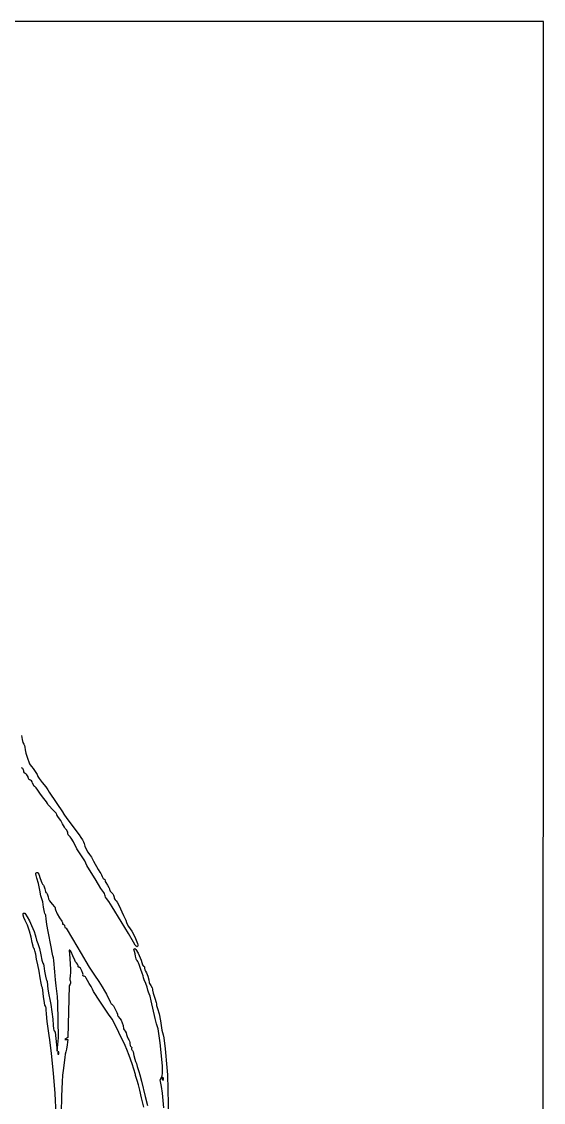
# Model space of a CAD drawing. Extents: x 49.4 to 149.4, y 52.5 to 152.5.
# Drawn here: x 127.23 to 149.44, y 106.38 to 152.45 of the extents above; entities that cross this region are included whole.
import ezdxf

# ---------------------------------------------------------------- set-up
doc = ezdxf.new("R2010")
doc.units = 0
doc.layers.add('LAYER_1', color=7, linetype='CONTINUOUS')

msp = doc.modelspace()

# ---------------------------------------------------------------- linework, layer by layer
at = {"layer": 'LAYER_1'}
for points in [[(149.428, 82.926), (149.443, 152.454), (49.444, 152.454)], [(127.225, 122.017), (127.248, 121.855), (127.279, 121.727), (127.316, 121.647), (127.343, 121.591), (127.356, 121.526), (127.372, 121.407), (127.401, 121.273), (127.442, 121.137), (127.49, 121.014), (127.537, 120.895), (127.557, 120.82), (127.582, 120.768), (127.642, 120.702), (127.717, 120.614), (127.805, 120.484), (127.88, 120.355), (127.915, 120.27), (127.972, 120.185), (128.104, 120.022), (128.251, 119.84), (128.344, 119.708), (128.399, 119.611), (129, 118.73), (129, 118.706), (129.05, 118.622), (129.189, 118.427), (129.676, 117.783), (129.753, 117.676), (129.819, 117.572), (129.865, 117.484), (129.885, 117.423), (129.915, 117.311), (129.973, 117.176), (130.046, 117.047), (130.12, 116.949), (130.196, 116.84), (130.291, 116.668), (130.481, 116.309), (130.55, 116.195), (130.593, 116.139), (130.624, 116.09), (130.657, 116.007), (130.694, 115.93), (130.715, 115.907), (130.735, 115.899), (130.753, 115.894), (130.767, 115.879), (130.78, 115.833), (130.788, 115.798), (130.808, 115.751), (130.876, 115.645), (130.944, 115.539), (130.965, 115.492), (130.972, 115.457), (130.98, 115.425), (131.001, 115.386), (131.069, 115.309), (131.106, 115.269), (131.137, 115.223), (131.157, 115.175), (131.165, 115.132), (131.17, 115.092), (131.182, 115.054), (131.202, 115.022), (131.225, 114.999), (131.254, 114.971), (131.29, 114.923), (131.362, 114.792), (131.566, 114.355), (131.656, 114.154), (131.694, 114.049), (131.72, 113.987), (131.783, 113.886), (131.915, 113.675), (132.042, 113.44), (132.137, 113.233), (132.165, 113.156), (132.175, 113.106), (132.172, 113.059), (132.162, 113.029), (132.146, 113.017), (132.125, 113.023), (132.098, 113.046), (132.065, 113.086), (131.987, 113.217), (131.783, 113.578), (131.463, 114.1), (131.082, 114.72), (130.939, 114.943), (130.843, 115.072), (130.799, 115.13), (130.78, 115.181), (130.775, 115.234), (130.759, 115.281), (130.727, 115.329), (130.677, 115.383), (130.591, 115.5), (130.494, 115.669), (130.363, 115.914), (130.119, 116.302), (130.008, 116.485), (129.962, 116.584), (129.916, 116.678), (129.806, 116.852), (129.583, 117.193), (129.427, 117.486), (129.333, 117.65), (129.289, 117.709), (129.256, 117.741), (129.232, 117.763), (129.211, 117.794), (129.198, 117.83), (129.193, 117.867), (129.187, 117.906), (129.171, 117.948), (129.147, 117.986), (129.118, 118.017), (129.083, 118.055), (129.044, 118.112), (128.971, 118.251), (128.891, 118.404), (128.797, 118.531), (128.735, 118.608), (128.724, 118.632), (128.73, 118.64), (128.726, 118.658), (128.69, 118.706), (128.546, 118.862), (128.391, 119.029), (128.344, 119.087), (128.327, 119.118), (128.28, 119.198), (128.167, 119.341), (128.027, 119.521), (127.916, 119.687), (127.84, 119.797), (127.808, 119.831), (127.785, 119.843), (127.765, 119.854), (127.742, 119.885), (127.694, 119.987), (127.67, 120.043), (127.639, 120.089), (127.607, 120.12), (127.577, 120.131), (127.551, 120.139), (127.529, 120.159), (127.515, 120.189), (127.509, 120.226), (127.502, 120.267), (127.481, 120.308), (127.45, 120.345), (127.413, 120.372), (127.376, 120.399), (127.345, 120.435), (127.324, 120.474), (127.317, 120.513), (127.311, 120.55), (127.296, 120.584), (127.273, 120.612), (127.245, 120.63), (127.217, 120.645)], [(128.698, 105.875), (128.656, 106.757), (128.588, 107.635), (128.497, 108.467), (128.423, 109.044), (128.397, 109.237), (128.316, 109.838), (128.281, 110.152), (128.273, 110.334), (128.269, 110.412), (128.256, 110.449), (128.239, 110.478), (128.219, 110.529), (128.197, 110.623), (128.161, 110.892), (128.127, 111.166), (128.108, 111.267), (128.09, 111.325), (128.052, 111.464), (128.017, 111.69), (127.974, 111.972), (127.918, 112.243), (127.864, 112.485), (127.824, 112.696), (127.792, 112.845), (127.773, 112.902), (127.754, 112.937), (127.735, 112.974), (127.715, 113.037), (127.68, 113.205), (127.633, 113.425), (127.558, 113.685), (127.469, 113.937), (127.382, 114.131), (127.323, 114.259), (127.295, 114.362), (127.292, 114.401), (127.297, 114.431), (127.311, 114.449), (127.333, 114.456), (127.357, 114.444), (127.388, 114.413), (127.467, 114.297), (127.555, 114.128), (127.642, 113.927), (127.752, 113.662), (127.8, 113.532), (127.83, 113.422), (127.862, 113.303), (127.915, 113.153), (127.98, 112.94), (128.039, 112.672), (128.09, 112.44), (128.114, 112.358), (128.133, 112.315), (128.15, 112.274), (128.17, 112.197), (128.206, 111.979), (128.239, 111.761), (128.27, 111.642), (128.291, 111.603), (128.306, 111.543), (128.348, 111.205), (128.383, 110.962), (128.423, 110.776), (128.47, 110.558), (128.517, 110.248), (128.553, 109.927), (128.567, 109.676), (128.581, 109.519), (128.596, 109.46), (128.613, 109.427), (128.659, 109.381), (128.734, 108.563), (128.794, 109.141), (128.767, 110.632), (128.746, 110.896), (128.695, 111.353), (128.665, 111.609), (128.635, 111.955), (128.595, 112.437), (128.577, 112.551), (128.555, 112.628), (128.521, 112.771), (128.476, 113.013), (128.353, 113.667), (128.301, 113.967), (128.272, 114.208), (128.254, 114.349), (128.241, 114.392), (128.228, 114.408), (128.212, 114.431), (128.195, 114.496), (128.161, 114.708), (128.126, 114.934), (128.106, 115.014), (128.089, 115.056), (128.069, 115.101), (128.045, 115.185), (127.995, 115.426), (127.937, 115.709), (127.873, 115.938), (127.838, 116.054), (127.831, 116.131), (127.837, 116.157), (127.851, 116.174), (127.872, 116.184), (127.9, 116.187), (127.921, 116.166), (127.951, 116.11), (128.021, 115.923), (128.09, 115.736), (128.12, 115.679), (128.141, 115.658), (128.158, 115.645), (128.177, 115.609), (128.21, 115.49), (128.243, 115.371), (128.262, 115.335), (128.279, 115.321), (128.296, 115.308), (128.315, 115.27), (128.349, 115.145), (128.374, 115.063), (128.414, 114.979), (128.467, 114.9), (128.53, 114.831), (128.626, 114.726), (128.649, 114.688), (128.65, 114.666), (128.649, 114.639), (128.667, 114.585), (128.74, 114.427), (128.84, 114.25), (128.935, 114.115), (128.972, 114.052), (128.976, 114.025), (128.968, 114.007), (128.96, 113.994), (128.962, 113.984), (128.992, 113.975), (129.014, 113.969), (129.032, 113.955), (129.044, 113.933), (129.048, 113.907), (129.06, 113.854), (129.072, 113.834), (129.087, 113.822), (129.126, 113.806), (129.388, 113.358), (129.76, 112.733), (129.862, 112.558), (129.953, 112.387), (130.096, 112.149), (130.324, 111.811), (130.518, 111.53), (130.659, 111.316), (130.76, 111.144), (130.835, 110.993), (130.994, 110.665), (131.045, 110.586), (131.064, 110.566), (131.078, 110.56), (131.1, 110.543), (131.132, 110.5), (131.209, 110.361), (131.279, 110.208), (131.301, 110.145), (131.309, 110.101), (131.316, 110.073), (131.336, 110.038), (131.4, 109.963), (131.457, 109.889), (131.509, 109.781), (131.548, 109.654), (131.57, 109.525), (131.59, 109.473), (131.634, 109.414), (131.677, 109.345), (131.695, 109.27), (131.717, 109.185), (131.768, 109.095), (131.795, 109.051), (131.817, 108.998), (131.833, 108.943), (131.838, 108.894), (131.853, 108.809), (131.868, 108.776), (131.887, 108.755), (131.914, 108.722), (131.916, 108.702), (131.91, 108.684), (131.904, 108.665), (131.905, 108.646), (131.914, 108.629), (131.929, 108.615), (131.949, 108.588), (131.971, 108.535), (132.008, 108.383), (132.043, 108.225), (132.079, 108.131), (132.115, 108.047), (132.151, 107.914), (132.185, 107.781), (132.217, 107.698), (132.262, 107.558), (132.327, 107.289), (132.487, 106.64), (132.584, 106.255)], [(133.287, 106.147), (133.259, 106.466), (133.223, 106.772), (133.176, 107.062), (133.123, 107.341), (133.182, 107.451), (133.205, 107.52), (133.219, 107.622), (133.224, 107.758), (133.22, 107.928), (133.187, 108.363), (133.118, 108.924), (133.035, 109.525), (133.005, 109.598), (132.967, 109.733), (132.915, 109.958), (132.748, 110.71), (132.695, 110.904), (132.656, 111.004), (132.622, 111.088), (132.606, 111.172), (132.578, 111.289), (132.512, 111.449), (132.445, 111.602), (132.417, 111.699), (132.399, 111.779), (132.359, 111.891), (132.297, 112.047), (132.247, 112.219), (132.2, 112.339), (132.171, 112.39), (132.143, 112.426), (132.118, 112.461), (132.098, 112.507), (132.084, 112.559), (132.079, 112.61), (132.065, 112.722), (132.03, 112.821), (132.013, 112.861), (132.007, 112.895), (132.012, 112.921), (132.029, 112.939), (132.041, 112.941), (132.056, 112.933), (132.093, 112.894), (132.187, 112.744), (132.279, 112.544), (132.316, 112.444), (132.341, 112.351), (132.378, 112.241), (132.399, 112.207), (132.419, 112.195), (132.436, 112.188), (132.451, 112.168), (132.464, 112.102), (132.476, 112.028), (132.489, 112), (132.505, 111.983), (132.543, 111.91), (132.593, 111.765), (132.637, 111.608), (132.656, 111.498), (132.677, 111.449), (132.728, 111.367), (132.779, 111.266), (132.795, 111.215), (132.8, 111.173), (132.827, 111.034), (132.893, 110.823), (132.952, 110.637), (132.966, 110.58), (132.965, 110.56), (132.963, 110.545), (132.971, 110.507), (133.014, 110.379), (133.078, 110.151), (133.137, 109.854), (133.202, 109.468), (133.25, 109.261), (133.282, 109.141), (133.334, 108.66), (133.409, 107.866), (133.431, 107.553), (133.474, 105.678)], [(132.434, 106.183), (132.332, 106.583), (132.262, 106.904), (132.209, 107.135), (132.147, 107.32), (132.099, 107.443), (132.079, 107.524), (132.079, 107.576), (131.931, 108.022), (131.804, 108.386), (131.708, 108.636), (131.634, 108.804), (131.094, 109.91), (130.959, 110.103), (130.555, 110.704), (130.288, 111.113), (130.245, 111.209), (130.186, 111.319), (130.105, 111.449), (130.029, 111.576), (129.98, 111.678), (129.963, 111.711), (129.939, 111.737), (129.911, 111.755), (129.882, 111.762), (129.857, 111.765), (129.84, 111.775), (129.834, 111.788), (129.838, 111.804), (129.843, 111.835), (129.835, 111.881), (129.789, 111.996), (129.726, 112.101), (129.696, 112.134), (129.67, 112.147), (129.653, 112.152), (129.639, 112.166), (129.626, 112.213), (129.62, 112.243), (129.606, 112.277), (129.557, 112.336), (129.524, 112.377), (129.484, 112.446), (129.404, 112.631), (129.333, 112.799), (129.303, 112.85), (129.282, 112.868), (129.247, 112.868), (129.271, 112.52), (129.306, 112.051), (129.304, 111.921), (129.285, 111.779), (129.274, 111.654), (129.279, 111.601), (129.292, 111.565), (129.303, 111.535), (129.307, 111.498), (129.301, 111.459), (129.288, 111.424), (129.246, 111.345), (129.194, 109.147), (129.072, 109.07), (129.199, 109.069), (129.168, 108.84), (129.139, 108.658), (129.111, 108.539), (129.086, 108.439), (129.065, 108.299), (128.99, 107.746), (128.967, 107.54), (128.947, 107.266), (128.924, 106.652), (128.913, 105.942)]]:
    msp.add_lwpolyline(points, dxfattribs=at)
for points in [[(128.76, 108.443), (128.808, 108.443), (128.808, 108.539), (128.76, 108.539)], [(133.215, 107.375), (133.251, 107.318), (133.27, 107.375), (133.273, 107.398), (133.267, 107.416), (133.254, 107.429), (133.234, 107.433), (133.216, 107.429), (133.206, 107.416), (133.205, 107.398)]]:
    msp.add_lwpolyline(points, close=True, dxfattribs=at)

doc.saveas('drawing.dxf')
